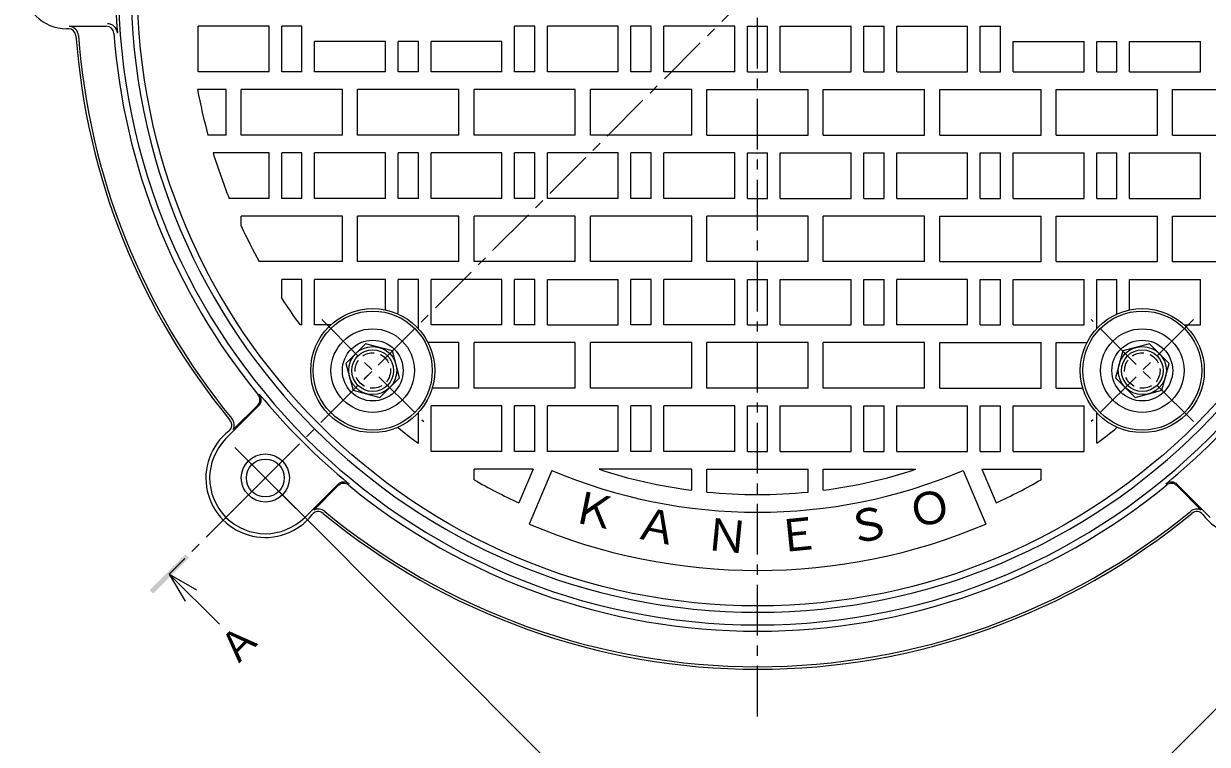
# Model space of a CAD drawing. Units: millimetres, scale not verified. Extents: x -688 to 760, y -541 to 560.
# Drawn here: x -569 to -101.4, y -28.7 to 256 of the extents above; entities that cross this region are included whole.
import ezdxf
from ezdxf.enums import TextEntityAlignment as Align

# ---------------------------------------------------------------- set-up
doc = ezdxf.new("R2010")
doc.units = ezdxf.units.MM
doc.header["$LTSCALE"] = 4
for name, pattern in [('CHAIN1', [8, 5, -1, 1, -1]), ('CHAIN2', [12, 9, -1, 1, -1]), ('DASHED1', [1.8, 1.2, -0.6])]:
    doc.linetypes.add(name, pattern=pattern)
for name, color, linetype, lineweight in [('8-1', 2, 'Continuous', 9), ('8-2', 3, 'Continuous', 9), ('8-3', 4, 'Continuous', 9), ('8-4', 7, 'Continuous', 9), ('8-5', 7, 'Continuous', 9)]:
    doc.layers.add(name, color=color, linetype=linetype, lineweight=lineweight)
doc.layers.add('8-F', color=7, linetype='Continuous')
doc.styles.add('ＭＳ ゴシック', font='')
doc.styles.get('ＭＳ ゴシック').set_extended_font_data('MS Gothic')

msp = doc.modelspace()

# ---------------------------------------------------------------- linework, layer by layer
at = {"layer": '8-1'}
for p, q in [((-551.367, 253.951), (-552.039, 253.951)), ((-551.068, 254.951), (-536.4, 254.951)), ((-476.197, 104.966), (-489.111, 92.052)), ((-476.55, 105.32), (-486.264, 95.606)), ((-445.084, 73.854), (-457.998, 60.94)), ((-444.731, 73.5), (-454.445, 63.787)), ((-113.47, 73.5), (-103.756, 63.787)), ((-113.116, 73.854), (-100.202, 60.94))]:
    msp.add_line(p, q, dxfattribs=at)
at = {"layer": '8-1', "linetype": 'CHAIN2'}
for p, q in [((-485.57, 88.511), (-461.54, 64.481)), ((-462.727, 87.324), (-484.809, 65.242))]:
    msp.add_line(p, q, dxfattribs=at)
at = {"layer": '8-1'}
for radius in [9.5, 7.5]:
    msp.add_circle((-473.555, 76.496), radius, dxfattribs=at)
for centre, radius, start, end in [((-279.1, 270.95), 252.5, 90, 270), ((-279.1, 270.95), 252.5, 270, 90), ((-279.1, 270.95), 247.5, 90, 270), ((-279.1, 270.95), 247.5, 270, 90), ((-552.039, 270.951), 17, 90, 270), ((-279.1, 270.951), 253.597, 175.75505, 184.21485), ((-551.367, 250.951), 3, 3.84825, 90), ((-551.368, 250.962), 4, 3.84608, 85.69871), ((-536.4, 251.951), 3, 3.84961, 90), ((-535.995, 251.951), 4, 3.27583, 89.81297), ((-279.1, 270.95), 270, 184.19724, 219.47224), ((-279.1, 270.95), 269, 184.19197, 219.47227), ((-279.1, 270.95), 255, 184.22757, 219.32779), ((-478.672, 107.442), 3, 315.00101, 39.32761), ((-478.672, 107.442), 3.5, 315.00101, 39.32761), ((-279.1, 270.95), 254.5, 219.32777, 230.67221), ((-279.1, 270.95), 254.5, 309.32779, 320.67223), ((-489.838, 97.403), 3, 307.91341, 39.47284), ((-489.838, 97.403), 4, 333.30704, 39.47284), ((-473.555, 76.496), 23.5, 127.91301, 322.0871), ((-279.1, 270.95), 269, 220.30887, 220.30888), ((-84.646, 76.496), 23.5, 217.9129, 52.08699), ((-473.555, 76.496), 22, 135, 315), ((-442.61, 71.379), 3.5, 50.67239, 134.99899), ((-115.591, 71.379), 3.5, 45.00101, 129.32761), ((-442.61, 71.379), 3, 51.90025, 134.99899), ((-279.1, 270.95), 255, 230.65773, 270), ((-279.1, 270.95), 255, 270, 309.34227), ((-115.591, 71.379), 3, 45.00101, 128.09975), ((-452.648, 60.213), 3, 50.52716, 142.08659), ((-452.648, 60.213), 4, 50.52716, 116.69296), ((-279.1, 270.951), 270, 230.52776, 270), ((-279.1, 270.95), 269, 230.52776, 270), ((-279.1, 270.95), 269, 270, 309.47224), ((-279.1, 270.951), 270, 270, 309.47224), ((-105.553, 60.213), 4, 63.30704, 129.47284), ((-105.553, 60.213), 3, 37.91341, 129.47284)]:
    msp.add_arc(centre, radius, start, end, dxfattribs=at)
at = {"layer": '8-2', "linetype": 'CHAIN1'}
for p, q in [((-279.1, -17.698), (-279.1, 559.6)), ((-451.292, 139.087), (-410.965, 98.759)), ((-451.292, 98.759), (-410.964, 139.087)), ((-106.909, 139.087), (-147.236, 98.759)), ((-106.909, 98.759), (-147.236, 139.087))]:
    msp.add_line(p, q, dxfattribs=at)
at = {"layer": '8-2'}
for p, q in [((-500.101, 236.951), (-500.101, 254.951)), ((-467.1, 236.951), (-467.1, 254.951)), ((-375.1, 236.951), (-375.1, 254.951)), ((-334.1, 254.951), (-362.1, 254.951)), ((-362.1, 236.951), (-362.1, 254.951)), ((-334.1, 236.951), (-334.1, 254.951)), ((-329.1, 236.951), (-329.1, 254.951)), ((-316.101, 236.951), (-316.101, 254.951)), ((-283.1, 236.951), (-283.1, 254.951)), ((-283.1, 254.951), (-275.101, 254.951)), ((-242.1, 236.951), (-242.1, 254.951)), ((-229.1, 236.951), (-229.1, 254.951)), ((-224.1, 236.951), (-224.1, 254.951)), ((-224.1, 254.951), (-196.1, 254.951)), ((-196.1, 236.951), (-196.1, 254.951)), ((-183.1, 236.951), (-183.1, 254.951)), ((-426.1, 248.951), (-454.1, 248.951)), ((-454.1, 236.951), (-454.1, 248.951)), ((-426.1, 236.951), (-426.1, 248.951)), ((-413.1, 248.951), (-421.1, 248.951)), ((-421.1, 236.951), (-421.1, 248.951)), ((-413.1, 236.951), (-413.1, 248.951)), ((-380.1, 248.951), (-408.1, 248.951)), ((-408.1, 236.951), (-408.1, 248.951)), ((-380.1, 236.951), (-380.1, 248.951)), ((-178.1, 248.951), (-150.1, 248.951)), ((-178.1, 236.951), (-178.1, 248.951)), ((-150.1, 236.951), (-150.1, 248.951)), ((-145.1, 248.951), (-137.101, 248.951)), ((-145.1, 236.951), (-145.1, 248.951)), ((-137.101, 236.951), (-137.101, 248.951)), ((-132.1, 248.951), (-104.1, 248.951)), ((-132.1, 236.951), (-132.1, 248.951)), ((-104.1, 236.951), (-104.1, 248.951)), ((-472.101, 236.951), (-500.101, 236.951)), ((-459.1, 236.951), (-467.1, 236.951)), ((-426.1, 236.951), (-454.1, 236.951)), ((-413.1, 236.951), (-421.1, 236.951)), ((-380.1, 236.951), (-408.1, 236.951)), ((-367.1, 236.951), (-375.1, 236.951)), ((-334.1, 236.951), (-362.1, 236.951)), ((-321.1, 236.951), (-329.1, 236.951)), ((-288.101, 236.951), (-316.101, 236.951)), ((-270.101, 236.951), (-242.1, 236.951)), ((-237.101, 236.951), (-229.1, 236.951)), ((-224.1, 236.951), (-196.1, 236.951)), ((-191.1, 236.951), (-183.1, 236.951)), ((-178.1, 236.951), (-150.1, 236.951)), ((-145.1, 236.951), (-137.101, 236.951)), ((-132.1, 236.951), (-104.1, 236.951)), ((-489.101, 229.951), (-500.333, 229.951)), ((-489.101, 211.951), (-489.101, 229.951)), ((-483.1, 211.951), (-483.1, 229.951)), ((-437.1, 211.951), (-437.1, 229.951)), ((-351.101, 229.951), (-391.101, 229.951)), ((-391.101, 211.951), (-391.101, 229.951)), ((-351.101, 211.951), (-351.101, 229.951)), ((-345.1, 211.951), (-345.1, 229.951)), ((-299.1, 211.951), (-299.1, 229.951)), ((-299.1, 229.951), (-259.101, 229.951)), ((-259.101, 211.951), (-259.101, 229.951)), ((-213.1, 211.951), (-213.1, 229.951)), ((-207.1, 211.951), (-207.1, 229.951)), ((-207.1, 229.951), (-167.1, 229.951)), ((-167.1, 211.951), (-167.1, 229.951)), ((-121.1, 211.951), (-121.1, 229.951)), ((-489.101, 211.951), (-496.227, 211.951)), ((-443.1, 211.951), (-483.1, 211.951)), ((-397.1, 211.951), (-437.1, 211.951)), ((-351.101, 211.951), (-391.101, 211.951)), ((-305.101, 211.951), (-345.1, 211.951)), ((-299.1, 211.951), (-259.101, 211.951)), ((-253.101, 211.951), (-213.1, 211.951)), ((-207.1, 211.951), (-167.1, 211.951)), ((-161.1, 211.951), (-121.1, 211.951)), ((-115.1, 211.951), (-75.1, 211.951)), ((-472.101, 204.951), (-494.203, 204.951)), ((-472.101, 186.951), (-472.101, 204.951)), ((-467.1, 186.951), (-467.1, 204.951)), ((-454.1, 186.951), (-454.1, 204.951)), ((-421.1, 186.951), (-421.1, 204.951)), ((-408.1, 186.951), (-408.1, 204.951)), ((-375.1, 186.951), (-375.1, 204.951)), ((-362.1, 186.951), (-362.1, 204.951)), ((-329.1, 186.951), (-329.1, 204.951)), ((-316.101, 186.951), (-316.101, 204.951)), ((-283.1, 186.951), (-283.1, 204.951)), ((-283.1, 204.951), (-275.101, 204.951)), ((-275.101, 186.951), (-275.101, 204.951)), ((-242.1, 186.951), (-242.1, 204.951)), ((-229.1, 186.951), (-229.1, 204.951)), ((-196.1, 186.951), (-196.1, 204.951)), ((-183.1, 186.951), (-183.1, 204.951)), ((-150.1, 186.951), (-150.1, 204.951)), ((-137.101, 186.951), (-137.101, 204.951)), ((-104.1, 186.951), (-104.1, 204.951)), ((-472.101, 186.951), (-487.832, 186.951)), ((-459.1, 186.951), (-467.1, 186.951)), ((-426.1, 186.951), (-454.1, 186.951)), ((-413.1, 186.951), (-421.1, 186.951)), ((-380.1, 186.951), (-408.1, 186.951)), ((-367.1, 186.951), (-375.1, 186.951)), ((-334.1, 186.951), (-362.1, 186.951)), ((-321.1, 186.951), (-329.1, 186.951)), ((-288.101, 186.951), (-316.101, 186.951)), ((-283.1, 186.951), (-275.101, 186.951)), ((-270.101, 186.951), (-242.1, 186.951)), ((-237.101, 186.951), (-229.1, 186.951)), ((-224.1, 186.951), (-196.1, 186.951)), ((-191.1, 186.951), (-183.1, 186.951)), ((-178.1, 186.951), (-150.1, 186.951)), ((-145.1, 186.951), (-137.101, 186.951)), ((-132.1, 186.951), (-104.1, 186.951)), ((-483.1, 176.035), (-483.1, 179.951)), ((-437.1, 161.951), (-437.1, 179.951)), ((-391.101, 161.951), (-391.101, 179.951)), ((-345.101, 161.951), (-345.101, 179.951)), ((-299.101, 161.951), (-299.101, 179.951)), ((-253.101, 161.951), (-253.101, 179.951)), ((-207.1, 179.951), (-167.1, 179.951)), ((-207.1, 161.951), (-207.1, 179.951)), ((-167.1, 161.951), (-167.1, 179.951)), ((-121.1, 161.951), (-121.1, 179.951)), ((-443.1, 161.951), (-475.935, 161.951)), ((-397.1, 161.951), (-437.1, 161.951)), ((-351.101, 161.951), (-391.101, 161.951)), ((-305.101, 161.951), (-345.101, 161.951)), ((-259.101, 161.951), (-299.101, 161.951)), ((-213.101, 161.951), (-253.101, 161.951)), ((-207.1, 161.951), (-167.1, 161.951)), ((-161.1, 161.951), (-121.1, 161.951)), ((-115.1, 161.951), (-82.266, 161.951)), ((-467.1, 147.334), (-467.1, 154.951)), ((-426.1, 154.951), (-454.1, 154.951)), ((-454.1, 136.951), (-454.1, 154.951)), ((-426.1, 142.901), (-426.1, 154.951)), ((-421.1, 141.277), (-421.1, 154.951)), ((-413.1, 154.951), (-421.1, 154.951)), ((-413.1, 135.513), (-413.1, 154.951)), ((-408.1, 136.951), (-408.1, 154.951)), ((-375.1, 136.951), (-375.1, 154.951)), ((-362.1, 154.951), (-334.1, 154.951)), ((-362.1, 136.951), (-362.1, 154.951)), ((-334.1, 136.951), (-334.1, 154.951)), ((-329.1, 136.951), (-329.1, 154.951)), ((-316.101, 136.951), (-316.101, 154.951)), ((-283.1, 136.951), (-283.1, 154.951)), ((-283.1, 154.951), (-275.101, 154.951)), ((-270.101, 154.951), (-242.1, 154.951)), ((-270.101, 136.951), (-270.101, 154.951)), ((-242.1, 136.951), (-242.1, 154.951)), ((-229.1, 136.951), (-229.1, 154.951)), ((-224.1, 136.951), (-224.1, 154.951)), ((-196.1, 154.951), (-224.1, 154.951)), ((-196.1, 136.951), (-196.1, 154.951)), ((-183.1, 136.951), (-183.1, 154.951)), ((-150.1, 136.951), (-150.1, 154.951)), ((-145.1, 135.513), (-145.1, 154.951)), ((-145.1, 154.951), (-137.1, 154.951)), ((-137.1, 141.277), (-137.1, 154.951)), ((-132.1, 142.901), (-132.1, 154.951)), ((-132.1, 154.951), (-104.1, 154.951)), ((-104.1, 136.951), (-104.1, 154.951)), ((-459.1, 136.951), (-459.846, 136.951)), ((-447.719, 136.951), (-454.1, 136.951)), ((-380.1, 136.951), (-408.1, 136.951)), ((-380.1, 136.951), (-408.1, 136.951)), ((-367.1, 136.951), (-375.1, 136.951)), ((-362.1, 136.951), (-334.1, 136.951)), ((-321.1, 136.951), (-329.1, 136.951)), ((-288.101, 136.951), (-316.101, 136.951)), ((-270.101, 136.951), (-242.1, 136.951)), ((-237.101, 136.951), (-229.1, 136.951)), ((-196.1, 136.951), (-224.1, 136.951)), ((-191.1, 136.951), (-183.1, 136.951)), ((-178.1, 136.951), (-150.1, 136.951)), ((-110.482, 136.951), (-104.1, 136.951)), ((-397.1, 129.951), (-409.251, 129.951)), ((-397.1, 111.951), (-397.1, 129.951)), ((-391.101, 111.951), (-391.101, 129.951)), ((-391.101, 111.951), (-391.101, 129.951)), ((-345.101, 111.951), (-345.101, 129.951)), ((-299.101, 111.951), (-299.101, 129.951)), ((-253.101, 111.951), (-253.101, 129.951)), ((-167.1, 111.951), (-167.1, 129.951)), ((-161.1, 129.951), (-148.95, 129.951)), ((-161.1, 111.951), (-161.1, 129.951)), ((-397.1, 111.951), (-407.641, 111.951)), ((-351.101, 111.951), (-391.101, 111.951)), ((-305.101, 111.951), (-345.101, 111.951)), ((-259.101, 111.951), (-299.101, 111.951)), ((-213.101, 111.951), (-253.101, 111.951)), ((-207.1, 111.951), (-167.1, 111.951)), ((-161.1, 111.951), (-150.56, 111.951)), ((-408.1, 86.951), (-408.1, 104.951)), ((-375.1, 86.951), (-375.1, 104.951)), ((-362.1, 86.951), (-362.1, 104.951)), ((-329.1, 86.951), (-329.1, 104.951)), ((-316.101, 86.951), (-316.101, 104.951)), ((-283.1, 86.951), (-283.1, 104.951)), ((-283.1, 104.951), (-275.101, 104.951)), ((-275.101, 86.951), (-275.101, 104.951)), ((-242.1, 86.951), (-242.1, 104.951)), ((-229.1, 86.951), (-229.1, 104.951)), ((-196.1, 86.951), (-196.1, 104.951)), ((-183.1, 86.951), (-183.1, 104.951)), ((-150.1, 86.951), (-150.1, 104.951)), ((-413.1, 90.205), (-413.1, 102.332)), ((-145.1, 90.205), (-145.1, 102.332)), ((-380.1, 86.951), (-408.1, 86.951)), ((-380.1, 86.951), (-408.1, 86.951)), ((-367.1, 86.951), (-375.1, 86.951)), ((-334.1, 86.951), (-362.1, 86.951)), ((-321.1, 86.951), (-329.1, 86.951)), ((-288.101, 86.951), (-316.101, 86.951)), ((-283.1, 86.951), (-275.101, 86.951)), ((-270.101, 86.951), (-242.1, 86.951)), ((-237.101, 86.951), (-229.1, 86.951)), ((-224.1, 86.951), (-196.1, 86.951)), ((-191.1, 86.951), (-183.1, 86.951)), ((-178.1, 86.951), (-150.1, 86.951)), ((-367.78, 79.951), (-391.101, 79.951)), ((-391.101, 75.807), (-391.101, 79.951)), ((-367.78, 79.951), (-373.416, 66.673)), ((-305.101, 79.951), (-341.71, 79.951)), ((-305.101, 71.64), (-305.101, 79.951)), ((-299.1, 70.948), (-299.1, 79.951)), ((-299.1, 79.951), (-259.101, 79.951)), ((-259.101, 70.948), (-259.101, 79.951)), ((-253.101, 79.951), (-216.491, 79.951)), ((-253.101, 71.64), (-253.101, 79.951)), ((-190.421, 79.951), (-167.1, 79.951)), ((-190.421, 79.951), (-184.785, 66.673)), ((-167.1, 75.807), (-167.1, 79.951)), ((-360.373, 79.486), (-369.359, 58.314)), ((-197.828, 79.486), (-188.841, 58.314))]:
    msp.add_line(p, q, dxfattribs=at)
for points in [[(-472.101, 236.951), (-472.101, 254.951), (-500.101, 254.951)], [(-459.1, 236.951), (-459.1, 254.951), (-467.1, 254.951)], [(-367.1, 236.951), (-367.1, 254.951), (-375.1, 254.951)], [(-321.1, 236.951), (-321.1, 254.951), (-329.1, 254.951)], [(-288.101, 236.951), (-288.101, 254.951), (-316.101, 254.951)], [(-283.1, 236.951), (-275.101, 236.951), (-275.101, 254.951)], [(-270.101, 236.951), (-270.101, 254.951), (-242.1, 254.951)], [(-237.101, 236.951), (-237.101, 254.951), (-229.1, 254.951)], [(-191.1, 236.951), (-191.1, 254.951), (-183.1, 254.951)], [(-443.1, 211.951), (-443.1, 229.951), (-483.1, 229.951)], [(-397.1, 211.951), (-397.1, 229.951), (-437.1, 229.951)], [(-305.101, 211.951), (-305.101, 229.951), (-345.1, 229.951)], [(-253.101, 211.951), (-253.101, 229.951), (-213.1, 229.951)], [(-161.1, 211.951), (-161.1, 229.951), (-121.1, 229.951)], [(-115.1, 211.951), (-115.1, 229.951), (-75.1, 229.951)], [(-459.1, 186.951), (-459.1, 204.951), (-467.1, 204.951)], [(-426.1, 186.951), (-426.1, 204.951), (-454.1, 204.951)], [(-413.1, 186.951), (-413.1, 204.951), (-421.1, 204.951)], [(-380.1, 186.951), (-380.1, 204.951), (-408.1, 204.951)], [(-367.1, 186.951), (-367.1, 204.951), (-375.1, 204.951)], [(-334.1, 186.951), (-334.1, 204.951), (-362.1, 204.951)], [(-321.1, 186.951), (-321.1, 204.951), (-329.1, 204.951)], [(-288.101, 186.951), (-288.101, 204.951), (-316.101, 204.951)], [(-270.101, 186.951), (-270.101, 204.951), (-242.1, 204.951)], [(-237.101, 186.951), (-237.101, 204.951), (-229.1, 204.951)], [(-224.1, 186.951), (-224.1, 204.951), (-196.1, 204.951)], [(-191.1, 186.951), (-191.1, 204.951), (-183.1, 204.951)], [(-178.1, 186.951), (-178.1, 204.951), (-150.1, 204.951)], [(-145.1, 186.951), (-145.1, 204.951), (-137.101, 204.951)], [(-132.1, 186.951), (-132.1, 204.951), (-104.1, 204.951)], [(-443.1, 161.951), (-443.1, 179.951), (-483.1, 179.951)], [(-397.1, 161.951), (-397.1, 179.951), (-437.1, 179.951)], [(-351.101, 161.951), (-351.101, 179.951), (-391.101, 179.951)], [(-305.101, 161.951), (-305.101, 179.951), (-345.101, 179.951)], [(-259.101, 161.951), (-259.101, 179.951), (-299.101, 179.951)], [(-213.101, 161.951), (-213.101, 179.951), (-253.101, 179.951)], [(-161.1, 161.951), (-161.1, 179.951), (-121.1, 179.951)], [(-115.1, 161.951), (-115.1, 179.951), (-75.1, 179.951)], [(-459.1, 136.951), (-459.1, 154.951), (-467.1, 154.951)], [(-380.1, 136.951), (-380.1, 154.951), (-408.1, 154.951)], [(-380.1, 136.951), (-380.1, 154.951), (-408.1, 154.951)], [(-367.1, 136.951), (-367.1, 154.951), (-375.1, 154.951)], [(-321.1, 136.951), (-321.1, 154.951), (-329.1, 154.951)], [(-288.101, 136.951), (-288.101, 154.951), (-316.101, 154.951)], [(-283.1, 136.951), (-275.101, 136.951), (-275.101, 154.951)], [(-237.101, 136.951), (-237.101, 154.951), (-229.1, 154.951)], [(-191.1, 136.951), (-191.1, 154.951), (-183.1, 154.951)], [(-178.1, 136.951), (-178.1, 154.951), (-150.1, 154.951)], [(-351.101, 111.951), (-351.101, 129.951), (-391.101, 129.951)], [(-305.101, 111.951), (-305.101, 129.951), (-345.101, 129.951)], [(-259.101, 111.951), (-259.101, 129.951), (-299.101, 129.951)], [(-213.101, 111.951), (-213.101, 129.951), (-253.101, 129.951)], [(-207.1, 111.951), (-207.1, 129.951), (-167.1, 129.951)], [(-380.1, 86.951), (-380.1, 104.951), (-408.1, 104.951)], [(-380.1, 86.951), (-380.1, 104.951), (-408.1, 104.951)], [(-367.1, 86.951), (-367.1, 104.951), (-375.1, 104.951)], [(-334.1, 86.951), (-334.1, 104.951), (-362.1, 104.951)], [(-321.1, 86.951), (-321.1, 104.951), (-329.1, 104.951)], [(-288.101, 86.951), (-288.101, 104.951), (-316.101, 104.951)], [(-270.101, 86.951), (-270.101, 104.951), (-242.1, 104.951)], [(-237.101, 86.951), (-237.101, 104.951), (-229.1, 104.951)], [(-224.1, 86.951), (-224.1, 104.951), (-196.1, 104.951)], [(-191.1, 86.951), (-191.1, 104.951), (-183.1, 104.951)], [(-178.1, 86.951), (-178.1, 104.951), (-150.1, 104.951)]]:
    msp.add_lwpolyline(points, dxfattribs=at)
for centre, radius in [((-279.1, 270.951), 245), ((-431.128, 118.923), 24.5), ((-431.128, 118.923), 23.5), ((-127.073, 118.923), 24.5), ((-127.073, 118.923), 23.5), ((-431.128, 118.923), 16.5), ((-127.073, 118.923), 16.5)]:
    msp.add_circle(centre, radius, dxfattribs=at)
at = {"layer": '8-2', "linetype": 'DASHED1'}
for centre in [(-431.128, 118.923), (-127.072, 118.923)]:
    msp.add_circle(centre, 7, dxfattribs=at)
at = {"layer": '8-2'}
for radius, start, end in [(225, 190.49925, 195.20197), (225, 197.0576, 201.92133), (225, 204.95126, 208.97607), (225, 213.32628, 216.55223), (225, 230.829, 233.44777), (225, 306.55223, 309.171), (201, 251.85083, 262.56776), (201, 277.43224, 288.14917), (225, 240.14688, 245.21715), (208, 246.99998, 293.00002), (225, 294.78285, 299.85312), (201, 264.28947, 275.71053), (231, 247, 293)]:
    msp.add_arc((-279.1, 270.951), radius, start, end, dxfattribs=at)
at = {"layer": '8-3', "color": 2}
for p, q in [((-433.968, 129.519), (-441.724, 121.762)), ((-423.372, 126.679), (-433.968, 129.519)), ((-420.533, 116.084), (-423.372, 126.679)), ((-134.829, 126.679), (-137.668, 116.084)), ((-124.233, 129.519), (-134.829, 126.679)), ((-116.476, 121.762), (-124.233, 129.519)), ((-441.724, 121.762), (-438.885, 111.166)), ((-119.316, 111.166), (-116.476, 121.762)), ((-428.289, 108.327), (-420.533, 116.084)), ((-137.668, 116.084), (-129.912, 108.327)), ((-438.885, 111.166), (-428.289, 108.327)), ((-129.912, 108.327), (-119.316, 111.166))]:
    msp.add_line(p, q, dxfattribs=at)
at = {"layer": '8-3'}
for centre in [(-431.128, 118.923), (-431.128, 118.923), (-127.072, 118.923)]:
    msp.add_circle(centre, 12, dxfattribs=at)
at = {"layer": '8-3', "color": 2}
for centre, radius in [((-431.128, 118.923), 9.5), ((-431.128, 118.923), 8.25), ((-127.072, 118.923), 9.5), ((-127.072, 118.923), 8.25)]:
    msp.add_circle(centre, radius, dxfattribs=at)
at = {"layer": '8-4'}
for p, q in [((-240.19, -156.869), (148.719, 232.04)), ((-239.341, -157.717), (-467.898, 70.839))]:
    msp.add_line(p, q, dxfattribs=at)
at = {"layer": '8-5', "color": 4, "linetype": 'CHAIN1'}
msp.add_line((-279.1, 270.951), (-511.506, 38.545), dxfattribs=at)
at = {"layer": '8-5', "color": 4}
for q in [(-491.707, 18.746), (-500.758, 32.323), (-505.283, 27.797)]:
    msp.add_line((-511.506, 38.545), q, dxfattribs=at)
msp.add_solid([(-517.87, 30.767), (-503.728, 44.909), (-519.284, 32.181), (-505.142, 46.323)], dxfattribs=at)

# ---------------------------------------------------------------- texts
at = {"layer": '8-5', "color": 2, "style": 'ＭＳ ゴシック'}
msp.add_text('Ａ', height=11.73, rotation=45, dxfattribs=at).set_placement((-483.222, -1.053), align=Align.BOTTOM_LEFT)
at = {"layer": '8-F', "style": 'ＭＳ ゴシック'}
for s, rotation, p in [('Ｋ', 348.5, (-354.13, 55.552)), ('Ｏ', 11.5, (-217.619, 52.838)), ('Ａ', 348.5, (-329.22, 49.21)), ('Ｅ', 5.75, (-270.78, 43.135)), ('Ｓ', 11.5, (-241.796, 46.338)), ('Ｎ', 354.25, (-300.806, 44.397))]:
    msp.add_text(s, height=12.83, rotation=rotation, dxfattribs=at).set_placement(p, align=Align.BOTTOM_LEFT)

doc.saveas('drawing.dxf')
